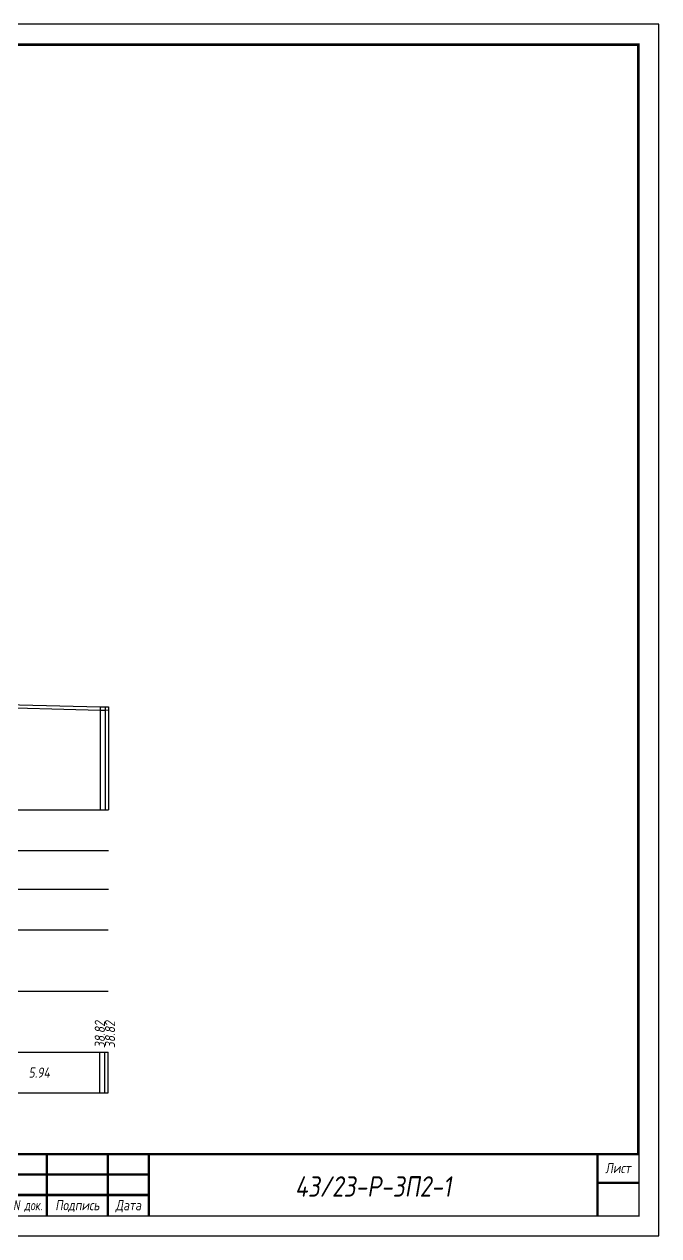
# Model space of a CAD drawing. Extents: x -717 to 1451, y -133302 to 233.
# Drawn here: x 234.4 to 389.9, y -90015.4 to -89718.4 of the extents above; entities that cross this region are included whole.
import ezdxf
from ezdxf.enums import TextEntityAlignment as Align

# ---------------------------------------------------------------- set-up
doc = ezdxf.new("R2010")
doc.units = 0
for name, color, linetype in [('Зарамочное оформление', 7, 'Continuous'), ('Код_510', 7, 'Continuous'), ('Таблица', 7, 'Continuous'), ('Черный поперечник', 3, 'Continuous')]:
    doc.layers.add(name, color=color, linetype=linetype)
doc.layers.add('Контур_2570', color=7, linetype='Continuous', true_color=0x80ff00)
doc.styles.add('М', font='romand.shx', dxfattribs={"width": 0.8, "oblique": 10, "height": 2.5})

# ---------------------------------------------------------------- blocks, each defined once
blk = doc.blocks.new('Штамп')
at = {"linetype": 'Continuous'}
blk.add_wipeout([(199.95, -411.25), (384.95, -411.25), (384.95, -426.25), (199.95, -426.25)], dxfattribs=at).dxf.layer = 'Зарамочное оформление'
at = {"layer": 'Зарамочное оформление', "linetype": 'Continuous', "lineweight": -3, "const_width": 0.6, "flags": 128}
for points in [[(199.95, -426.25), (199.95, -411.25), (384.95, -411.25)], [(209.95, -411.25), (209.95, -426.25)], [(219.95, -411.25), (219.95, -426.25)], [(229.95, -411.25), (229.95, -426.25)], [(239.95, -411.25), (239.95, -426.25)], [(254.95, -411.25), (254.95, -426.25)], [(264.95, -411.25), (264.95, -426.25)], [(374.95, -411.25), (374.95, -426.25)], [(199.95, -416.25), (264.95, -416.25)], [(374.95, -418.25), (384.95, -418.25)], [(199.95, -421.25), (264.95, -421.25)]]:
    blk.add_lwpolyline(points, dxfattribs=at)
at = {"linetype": 'Continuous', "insert": (319.95, -419.17), "char_height": 5, "width": 110, "attachment_point": 5, "style": 'М'}
blk.add_mtext('{\\Q10;\\W0.8;43/23-Р-ЗП2-1}', dxfattribs=at)
at = {"layer": 'Зарамочное оформление', "linetype": 'Continuous', "style": 'М', "oblique": 10}
for s, width, p in [('Лист', 0.8, (379.95, -414.66)), ('Изм.', 0.8, (204.95, -423.75)), ('Кол.уч.', 0.7, (214.95, -423.75)), ('Лист', 0.8, (224.95, -423.75)), ('N док.', 0.7, (235.28, -423.75)), ('Подпись', 0.8, (247.45, -423.75)), ('Дата', 0.8, (259.95, -423.75))]:
    blk.add_text(s, height=2.5, dxfattribs=dict(at, width=width)).set_placement(p, align=Align.MIDDLE_CENTER)
blk = doc.blocks.new('шифр')
blk.add_blockref('Штамп', (0, -89644))

msp = doc.modelspace()

# ---------------------------------------------------------------- linework, layer by layer
at = {"flags": 128}
msp.add_lwpolyline([(-30.054, -90015.421), (389.946, -90015.421), (389.946, -89718.421), (-30.054, -89718.421)], close=True, dxfattribs=at)
at = {"const_width": 0.6, "flags": 128}
msp.add_lwpolyline([(-10.054, -90010.421), (384.946, -90010.421), (384.946, -89723.421), (-10.054, -89723.421)], close=True, dxfattribs=at)
at = {"layer": 'Код_510'}
for p, q in [((252.968, -89980.421), (252.968, -89970.421)), ((254.227, -89980.421), (254.227, -89970.421)), ((255.034, -89980.421), (255.034, -89970.421))]:
    msp.add_line(p, q, dxfattribs=at)
at = {"layer": 'Контур_2570', "flags": 128}
msp.add_lwpolyline([(223.329, -89885.765), (253.022, -89886.545), (254.281, -89886.547), (255.088, -89886.521)], dxfattribs=at)
at = {"layer": 'Таблица'}
for p, q in [((80, -89911), (255.088, -89911)), ((80, -89921), (255.088, -89921)), ((80, -89930.421), (255.088, -89930.421)), ((79.946, -89940.421), (255.034, -89940.421)), ((79.946, -89955.421), (255.034, -89955.421)), ((79.946, -89970.421), (255.034, -89970.421)), ((79.946, -89980.421), (255.034, -89980.421))]:
    msp.add_line(p, q, dxfattribs=at)
at = {"layer": 'Черный поперечник', "color": 7}
for p, q in [((253.022, -89885.795), (253.022, -89911)), ((254.281, -89885.797), (254.281, -89911)), ((255.088, -89885.771), (255.088, -89911))]:
    msp.add_line(p, q, dxfattribs=at)
at = {"layer": 'Черный поперечник', "flags": 128}
msp.add_lwpolyline([(223.329, -89885.015), (253.022, -89885.795), (254.281, -89885.797), (255.088, -89885.771)], dxfattribs=at)

# ---------------------------------------------------------------- texts
at = {"linetype": 'Continuous', "style": 'М', "oblique": 10, "width": 0.8}
msp.add_text('294', height=2.5, dxfattribs=at).set_placement((380.312, -90006.509), align=Align.MIDDLE)
at = {"layer": 'Код_510', "style": 'М', "oblique": 10, "width": 0.8}
for p in [(252.968, -89969.421), (255.468, -89969.421)]:
    msp.add_text('38.82', height=2.5, rotation=90, dxfattribs=at).set_placement(p, align=Align.MIDDLE_LEFT)
msp.add_text('5.94', height=2.5, dxfattribs=at).set_placement((238.121, -89975.421), align=Align.MIDDLE_CENTER)

# ---------------------------------------------------------------- next in the draw order: block references
msp.add_blockref('шифр', (0, 59.829))

doc.saveas('drawing.dxf')
